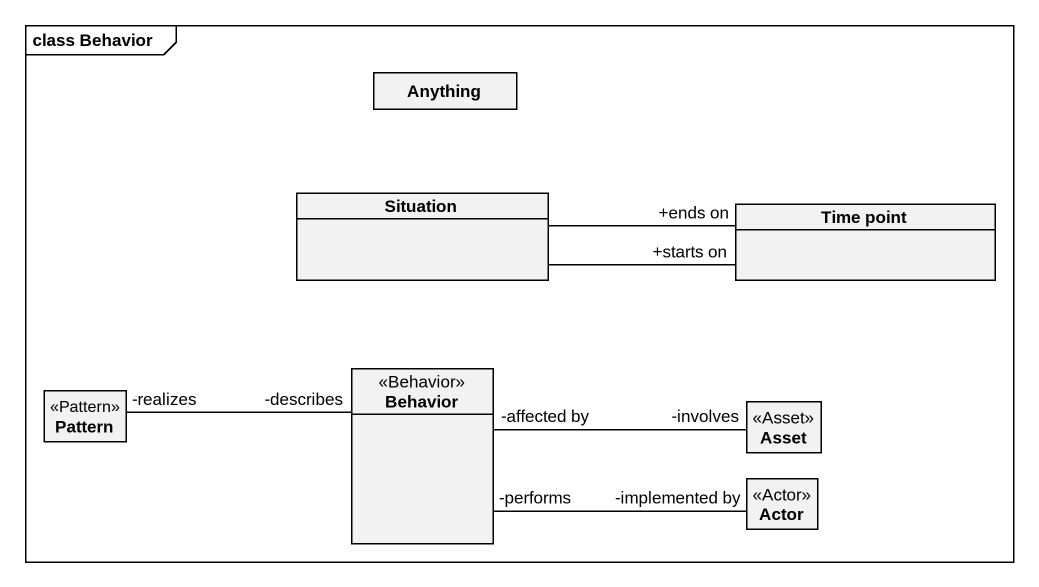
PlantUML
@startuml
mainframe class Behavior
hide circle
hide empty members
class Anything
class Situation
class "Time point" as Time_point
class Behavior <<Behavior>>
class Pattern <<Pattern>>
class Asset <<Asset>>
class "Actor" as Actor_ <<Actor>>
Situation -right- "+ends on" Time_point
Situation -right- "+starts on" Time_point
Behavior "-affected by" -right- "-involves" Asset
Pattern "-realizes" -right- "-describes" Behavior
Actor_ "-implemented by" -left- "-performs" Behavior
@enduml
